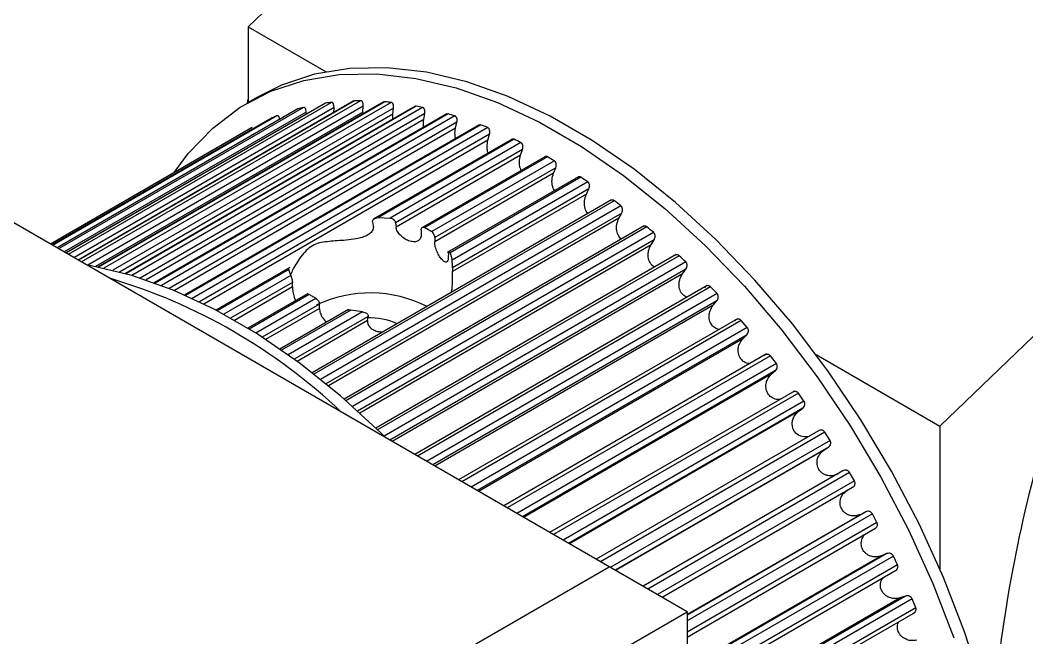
# Model space of a CAD drawing. Header units: millimetres. Extents: x 228 to 8791, y 273 to 5008.
# Drawn here: x 1267 to 1330.9, y 992.1 to 1031.3 of the extents above; entities that cross this region are included whole.
import ezdxf

# ---------------------------------------------------------------- set-up
doc = ezdxf.new("R2010")
doc.units = ezdxf.units.MM

msp = doc.modelspace()

# ---------------------------------------------------------------- linework, layer by layer
at = {"color": 7, "linetype": 'Continuous', "lineweight": 25}
for p, q in [((1281.51, 1030.865), (1321.833, 1069.532)), ((1325.351, 1005.556), (1353.701, 1032.743)), ((1281.51, 1030.865), (1286.451, 1028.013)), ((1281.51, 1030.865), (1281.51, 1026.063)), ((1282.142, 1026.427), (1281.47, 1026.04)), ((1285.005, 1025.749), (1269.482, 1016.787)), ((1286.384, 1026.018), (1269.938, 1016.524)), ((1286.404, 1026.021), (1269.946, 1016.52)), ((1286.777, 1026.069), (1270.09, 1016.436)), ((1288.211, 1026.168), (1270.722, 1016.071)), ((1288.245, 1026.171), (1270.736, 1016.063)), ((1288.635, 1026.176), (1270.927, 1015.953)), ((1288.798, 1025.828), (1271.339, 1015.75)), ((1290.114, 1026.104), (1271.976, 1015.633)), ((1290.163, 1026.107), (1272.009, 1015.627)), ((1290.568, 1026.067), (1272.357, 1015.554)), ((1292.081, 1025.827), (1273.707, 1015.22)), ((1292.146, 1025.828), (1273.75, 1015.208)), ((1281.462, 1026.035), (1281.51, 1026.266)), ((1288.765, 1025.442), (1288.798, 1025.828)), ((1283.33, 1025.216), (1269.106, 1017.005)), ((1284.645, 1025.657), (1269.382, 1016.845)), ((1284.651, 1025.656), (1269.385, 1016.843)), ((1285.179, 1025.448), (1269.829, 1016.587)), ((1286.947, 1025.745), (1270.456, 1016.225)), ((1288.765, 1025.442), (1271.824, 1015.663)), ((1290.722, 1025.699), (1272.923, 1015.424)), ((1290.672, 1025.314), (1273.353, 1015.316)), ((1292.563, 1025.744), (1274.124, 1015.1)), ((1292.706, 1025.357), (1274.654, 1014.936)), ((1294.101, 1025.339), (1275.551, 1014.631)), ((1294.182, 1025.337), (1275.603, 1014.611)), ((1294.607, 1025.209), (1275.997, 1014.465)), ((1285.179, 1025.322), (1285.179, 1025.448)), ((1286.933, 1025.43), (1286.947, 1025.745)), ((1290.671, 1025.013), (1290.672, 1025.314)), ((1290.672, 1025.314), (1290.722, 1025.699)), ((1292.639, 1024.975), (1292.706, 1025.357)), ((1281.762, 1024.474), (1268.964, 1017.086)), ((1283.004, 1025.085), (1269.056, 1017.033)), ((1282.997, 1025.08), (1269.057, 1017.033)), ((1292.639, 1024.975), (1275.032, 1014.811)), ((1294.739, 1024.805), (1276.493, 1014.272)), ((1296.16, 1024.644), (1277.476, 1013.857)), ((1296.258, 1024.635), (1277.539, 1013.829)), ((1294.654, 1024.428), (1294.739, 1024.805)), ((1281.608, 1024.387), (1268.963, 1017.087)), ((1294.654, 1024.428), (1276.825, 1014.136)), ((1296.69, 1024.465), (1277.947, 1013.645)), ((1296.808, 1024.047), (1278.411, 1013.426)), ((1296.705, 1023.676), (1296.808, 1024.047)), ((1296.705, 1023.676), (1278.702, 1013.284)), ((1298.247, 1023.744), (1289.437, 1018.658)), ((1298.361, 1023.729), (1289.756, 1018.761)), ((1298.797, 1023.516), (1290.501, 1018.727)), ((1298.901, 1023.085), (1290.854, 1018.44)), ((1298.778, 1022.724), (1290.876, 1018.162)), ((1300.348, 1022.646), (1292.518, 1018.126)), ((1300.478, 1022.622), (1292.705, 1018.135)), ((1298.778, 1022.724), (1298.901, 1023.085)), ((1300.916, 1022.369), (1293.143, 1017.882)), ((1301.003, 1021.928), (1293.334, 1017.501)), ((1300.862, 1021.577), (1301.003, 1021.928)), ((1300.862, 1021.577), (1293.331, 1017.229)), ((1302.45, 1021.357), (1294.117, 1016.547)), ((1302.597, 1021.323), (1294.301, 1016.534)), ((1303.034, 1021.031), (1294.429, 1016.064)), ((1302.944, 1020.242), (1294.45, 1015.339)), ((1303.103, 1020.582), (1294.451, 1015.587)), ((1302.944, 1020.242), (1303.103, 1020.582)), ((1304.541, 1019.884), (1285.56, 1008.927)), ((1304.704, 1019.838), (1285.663, 1008.846)), ((1305.137, 1019.509), (1286.085, 1008.511)), ((1309.335, 993.781), (1266.087, 1018.747)), ((1305.188, 1019.054), (1286.435, 1008.228)), ((1305.01, 1018.728), (1286.595, 1008.097)), ((1289.756, 1018.761), (1290.501, 1018.727)), ((1305.01, 1018.728), (1305.188, 1019.054)), ((1306.607, 1018.237), (1287.587, 1007.257)), ((1306.787, 1018.178), (1287.7, 1007.159)), ((1289.393, 1018.507), (1289.436, 1018.233)), ((1290.854, 1018.44), (1290.876, 1018.162)), ((1307.212, 1017.814), (1288.118, 1006.791)), ((1292.476, 1017.996), (1292.48, 1017.72)), ((1293.334, 1017.501), (1293.331, 1017.229)), ((1307.244, 1017.355), (1288.44, 1006.5)), ((1307.047, 1017.044), (1288.573, 1006.38)), ((1307.047, 1017.044), (1307.244, 1017.355)), ((1308.636, 1016.425), (1289.587, 1005.429)), ((1308.832, 1016.352), (1289.708, 1005.312)), ((1294.201, 1016.508), (1294.193, 1016.247)), ((1294.301, 1016.534), (1294.429, 1016.064)), ((1284.134, 1015.597), (1279.459, 1012.898)), ((1309.248, 1015.955), (1290.118, 1004.912)), ((1294.451, 1015.587), (1294.45, 1015.339)), ((1284.078, 1015.483), (1279.533, 1012.859)), ((1284.205, 1015.093), (1279.95, 1012.636)), ((1284.205, 1015.093), (1284.078, 1015.483)), ((1309.259, 1015.496), (1290.489, 1004.66)), ((1309.044, 1015.201), (1290.637, 1004.575)), ((1309.044, 1015.201), (1309.259, 1015.496)), ((1284.306, 1014.66), (1280.383, 1012.396)), ((1284.313, 1014.373), (1280.637, 1012.251)), ((1284.313, 1014.373), (1284.306, 1014.66)), ((1310.615, 1014.461), (1292.063, 1003.751)), ((1310.826, 1014.372), (1292.246, 1003.646)), ((1285.255, 1013.933), (1281.479, 1011.754)), ((1285.364, 1013.897), (1281.563, 1011.703)), ((1285.802, 1013.644), (1281.985, 1011.441)), ((1311.231, 1013.945), (1292.818, 1003.316)), ((1286.031, 1013.285), (1282.39, 1011.183)), ((1286.027, 1013.012), (1282.61, 1011.04)), ((1286.027, 1013.012), (1286.031, 1013.285)), ((1311.22, 1013.486), (1293.21, 1003.089)), ((1310.988, 1013.21), (1293.334, 1003.018)), ((1310.988, 1013.21), (1311.22, 1013.486)), ((1287.858, 1012.933), (1283.518, 1010.428)), ((1288.005, 1012.899), (1283.612, 1010.363)), ((1288.751, 1012.786), (1284.036, 1010.064)), ((1289.114, 1012.505), (1284.413, 1009.792)), ((1288.751, 1012.786), (1288.005, 1012.899)), ((1289.07, 1012.233), (1289.114, 1012.505)), ((1312.532, 1012.355), (1294.846, 1002.145)), ((1289.07, 1012.233), (1284.602, 1009.653)), ((1312.759, 1012.249), (1295.051, 1002.027)), ((1313.149, 1011.795), (1295.64, 1001.687)), ((1313.149, 1011.795), (1312.759, 1012.249)), ((1313.116, 1011.34), (1296.017, 1001.469)), ((1312.867, 1011.082), (1296.116, 1001.412)), ((1312.867, 1011.082), (1313.116, 1011.34)), ((1314.375, 1010.122), (1297.702, 1000.496)), ((1314.617, 1009.998), (1297.93, 1000.365)), ((1314.99, 1009.518), (1314.617, 1009.998)), ((1317.511, 1010.082), (1325.351, 1005.556)), ((1314.99, 1009.518), (1298.532, 1000.017)), ((1314.934, 1009.07), (1298.892, 999.809)), ((1314.669, 1008.832), (1298.966, 999.767)), ((1314.669, 1008.832), (1314.934, 1009.07)), ((1316.134, 1007.774), (1300.615, 998.815)), ((1316.389, 1007.632), (1300.865, 998.67)), ((1316.743, 1007.13), (1316.389, 1007.632)), ((1316.743, 1007.13), (1301.477, 998.317)), ((1316.664, 1006.69), (1301.819, 998.12)), ((1316.384, 1006.473), (1316.664, 1006.69)), ((1316.384, 1006.473), (1301.866, 998.093)), ((1325.351, 1005.556), (1325.351, 996.503)), ((1317.666, 1005.251), (1303.566, 997.111)), ((1318.064, 1005.164), (1303.84, 996.953)), ((1318.397, 1004.644), (1318.064, 1005.164)), ((1318.397, 1004.644), (1304.457, 996.597)), ((1318.294, 1004.214), (1304.778, 996.412)), ((1318, 1004.02), (1318.294, 1004.214)), ((1318, 1004.02), (1304.799, 996.399)), ((1319.208, 1002.711), (1306.537, 995.396)), ((1319.633, 1002.612), (1306.835, 995.224)), ((1319.942, 1002.076), (1319.633, 1002.612)), ((1319.942, 1002.076), (1307.454, 994.867)), ((1319.816, 1001.659), (1307.752, 994.695)), ((1320.661, 1000.116), (1309.335, 993.577)), ((1321.084, 999.99), (1309.335, 993.207)), ((1320.345, 999.958), (1309.335, 993.602)), ((1320.661, 1000.116), (1320.345, 999.958)), ((1321.369, 999.441), (1321.084, 999.99)), ((1321.369, 999.441), (1309.335, 992.495)), ((1309.335, 992.178), (1321.244, 999.053)), ((1321.989, 997.466), (1309.335, 990.161)), ((1321.662, 997.331), (1309.335, 990.215)), ((1322.41, 997.314), (1309.335, 989.766)), ((1321.989, 997.466), (1321.662, 997.331)), ((1322.667, 996.757), (1322.41, 997.314)), ((973.283, 805.497), (1304.385, 996.638)), ((1322.667, 996.757), (1309.335, 989.06)), ((1309.335, 988.771), (1322.661, 996.464)), ((1323.185, 994.778), (1309.335, 986.782)), ((1322.848, 994.667), (1309.335, 986.867)), ((1323.602, 994.602), (1309.335, 986.366)), ((1323.185, 994.778), (1322.848, 994.667)), ((1323.831, 994.039), (1323.602, 994.602)), ((1323.831, 994.039), (1309.335, 985.671)), ((978.232, 802.639), (1309.335, 993.781)), ((1309.335, 993.781), (1309.335, 930.907)), ((1309.335, 985.408), (1323.815, 993.767))]:
    msp.add_line(p, q, dxfattribs=at)
at = {"color": 7, "linetype": 'Continuous', "lineweight": 25, "flags": 128}
for points in [[(1276.816, 1021.621), (1277.705, 1022.818), (1279.253, 1024.435), (1281.002, 1025.756), (1282.935, 1026.769), (1285.033, 1027.463), (1287.28, 1027.833), (1289.653, 1027.876), (1292.132, 1027.591), (1294.694, 1026.981), (1297.316, 1026.051), (1299.974, 1024.809), (1302.645, 1023.268), (1305.303, 1021.44), (1307.925, 1019.343), (1310.487, 1016.995), (1312.966, 1014.418), (1315.339, 1011.635), (1317.585, 1008.671), (1319.684, 1005.553), (1321.617, 1002.31), (1323.366, 998.97), (1324.914, 995.564), (1326.25, 992.123)], [(1328.031, 989.066), (1326.921, 992.511), (1325.586, 995.952), (1324.037, 999.358), (1322.289, 1002.698), (1320.356, 1005.941), (1318.257, 1009.059), (1316.011, 1012.023), (1313.637, 1014.806), (1311.159, 1017.383), (1308.596, 1019.731), (1305.974, 1021.828), (1303.316, 1023.655), (1300.646, 1025.197), (1297.988, 1026.438), (1295.366, 1027.368), (1292.804, 1027.979), (1290.325, 1028.264), (1287.952, 1028.221), (1285.705, 1027.851), (1283.606, 1027.156), (1282.142, 1026.427)], [(1290.248, 1004.784), (1289.91, 1005.116), (1287.348, 1007.464), (1284.726, 1009.561), (1282.068, 1011.389), (1279.398, 1012.93), (1276.739, 1014.172), (1274.117, 1015.102), (1271.555, 1015.712), (1271.258, 1015.763)], [(1317.092, 1004.92), (1316.996, 1004.878), (1316.728, 1004.866), (1316.546, 1004.908), (1316.386, 1004.985), (1316.251, 1005.09), (1316.145, 1005.215), (1316.066, 1005.362), (1316.016, 1005.53), (1316, 1005.715), (1316.023, 1005.908), (1316.124, 1006.171), (1316.384, 1006.473), (1316.384, 1006.473)]]:
    msp.add_lwpolyline(points, dxfattribs=at)
at = {"color": 7, "linetype": 'Continuous', "lineweight": 25}
for centre, radius, start, end in [((1288.29, 1012.475), 13.674, 103.89815, 105.43233), ((1288.512, 1011.307), 14.864, 96.70117, 98.15232), ((1288.624, 1009.634), 16.542, 89.95994, 91.31123), ((1288.523, 1007.47), 18.709, 83.72549, 84.97029), ((1288.124, 1004.853), 21.357, 78.00557, 79.14521), ((1288.071, 1013.15), 12.964, 111.44842, 113.03806), ((1287.364, 1001.843), 24.463, 72.77742, 73.81845), ((1287.972, 1013.363), 12.729, 119.2008, 119.9973), ((1286.208, 998.52), 27.983, 68.00027, 68.95205), ((1284.646, 994.978), 31.854, 63.62493, 64.49795), ((1282.703, 991.325), 35.993, 59.60032, 60.40505), ((1280.428, 987.671), 40.297, 55.87718, 56.62354), ((1277.9, 984.13), 44.649, 52.40996, 53.10699), ((1275.22, 980.806), 48.92, 49.15746, 49.81332), ((1272.504, 977.795), 52.975, 46.08285, 46.70479), ((1262.45, 980.173), 36.231, 46.47422, 73.53116), ((1269.88, 975.177), 56.681, 43.15321, 43.74773), ((1289.246, 1006.005), 7.982, 63.2207, 115.22863), ((1289.273, 1008.535), 3.875, 64.5026, 93.02851), ((1415.257, 980.389), 86.789, 164.29401, 175.91009)]:
    msp.add_arc(centre, radius, start, end, dxfattribs=at)
for points, knots in [([(1285.179, 1025.448), (1285.176, 1025.496), (1285.17, 1025.581), (1285.137, 1025.667), (1285.103, 1025.715), (1285.071, 1025.741), (1285.039, 1025.753), (1285.016, 1025.75), (1285.005, 1025.749)], [0, 0, 0, 0, 0.290699, 0.50771, 0.643157, 0.769606, 0.888123, 1, 1, 1, 1]), ([(1286.947, 1025.745), (1286.945, 1025.794), (1286.942, 1025.879), (1286.911, 1025.97), (1286.878, 1026.023), (1286.846, 1026.053), (1286.812, 1026.07), (1286.789, 1026.069), (1286.777, 1026.069)], [0, 0, 0, 0, 0.290699, 0.50771, 0.643157, 0.769606, 0.888123, 1, 1, 1, 1]), ([(1288.798, 1025.828), (1288.798, 1025.878), (1288.799, 1025.964), (1288.77, 1026.06), (1288.738, 1026.117), (1288.706, 1026.151), (1288.672, 1026.172), (1288.647, 1026.174), (1288.635, 1026.176)], [0, 0, 0, 0, 0.290699, 0.50771, 0.643157, 0.769606, 0.888123, 1, 1, 1, 1]), ([(1290.722, 1025.699), (1290.724, 1025.749), (1290.729, 1025.836), (1290.703, 1025.935), (1290.672, 1025.996), (1290.64, 1026.034), (1290.605, 1026.059), (1290.58, 1026.064), (1290.568, 1026.067)], [0, 0, 0, 0, 0.290699, 0.50771, 0.643157, 0.769606, 0.888123, 1, 1, 1, 1]), ([(1283.507, 1024.941), (1283.502, 1024.988), (1283.493, 1025.07), (1283.458, 1025.152), (1283.424, 1025.195), (1283.393, 1025.217), (1283.361, 1025.225), (1283.34, 1025.219), (1283.33, 1025.216)], [0, 0, 0, 0, 0.290699, 0.50771, 0.643157, 0.769606, 0.888123, 1, 1, 1, 1]), ([(1292.706, 1025.357), (1292.711, 1025.407), (1292.719, 1025.494), (1292.697, 1025.597), (1292.667, 1025.661), (1292.636, 1025.703), (1292.601, 1025.732), (1292.575, 1025.74), (1292.563, 1025.744)], [0, 0, 0, 0, 0.290699, 0.50771, 0.643157, 0.769606, 0.888123, 1, 1, 1, 1]), ([(1294.739, 1024.805), (1294.746, 1024.855), (1294.759, 1024.941), (1294.74, 1025.047), (1294.712, 1025.115), (1294.681, 1025.16), (1294.647, 1025.193), (1294.62, 1025.204), (1294.607, 1025.209)], [0, 0, 0, 0, 0.290699, 0.50771, 0.643157, 0.769606, 0.888123, 1, 1, 1, 1]), ([(1292.632, 1024.492), (1292.628, 1024.512), (1292.595, 1024.663), (1292.618, 1024.83), (1292.639, 1024.975)], [0, 0, 0, 0, 0.133493, 1, 1, 1, 1]), ([(1294.654, 1023.774), (1294.638, 1023.85), (1294.595, 1024.06), (1294.631, 1024.285), (1294.654, 1024.428)], [0, 0, 0, 0, 0.360139, 1, 1, 1, 1]), ([(1296.808, 1024.047), (1296.818, 1024.095), (1296.834, 1024.181), (1296.819, 1024.289), (1296.793, 1024.36), (1296.764, 1024.408), (1296.729, 1024.445), (1296.703, 1024.458), (1296.69, 1024.465)], [0, 0, 0, 0, 0.290699, 0.50771, 0.643157, 0.769606, 0.888123, 1, 1, 1, 1]), ([(1296.718, 1022.861), (1296.706, 1022.894), (1296.661, 1023.013), (1296.633, 1023.295), (1296.678, 1023.535), (1296.705, 1023.676)], [0, 0, 0, 0, 0.131874, 0.488951, 1, 1, 1, 1]), ([(1298.361, 1023.729), (1298.347, 1023.734), (1298.319, 1023.744), (1298.271, 1023.745), (1298.24, 1023.734), (1298.224, 1023.729)], [0, 0, 0, 0, 0.312852, 0.644978, 1, 1, 1, 1]), ([(1298.901, 1023.085), (1298.912, 1023.134), (1298.933, 1023.218), (1298.922, 1023.328), (1298.899, 1023.401), (1298.871, 1023.453), (1298.837, 1023.492), (1298.81, 1023.508), (1298.797, 1023.516)], [0, 0, 0, 0, 0.290699, 0.50771, 0.643157, 0.769606, 0.888123, 1, 1, 1, 1]), ([(1298.815, 1021.761), (1298.803, 1021.783), (1298.762, 1021.856), (1298.713, 1022.037), (1298.686, 1022.346), (1298.744, 1022.583), (1298.778, 1022.724)], [0, 0, 0, 0, 0.079887, 0.27779, 0.571525, 1, 1, 1, 1]), ([(1300.478, 1022.622), (1300.464, 1022.629), (1300.436, 1022.642), (1300.387, 1022.646), (1300.339, 1022.638), (1300.309, 1022.622), (1300.294, 1022.614)], [0, 0, 0, 0, 0.236534, 0.487641, 0.756058, 1, 1, 1, 1]), ([(1301.003, 1021.928), (1301.017, 1021.975), (1301.042, 1022.057), (1301.036, 1022.168), (1301.015, 1022.245), (1300.989, 1022.299), (1300.956, 1022.342), (1300.929, 1022.36), (1300.916, 1022.369)], [0, 0, 0, 0, 0.288251, 0.509199, 0.642637, 0.769229, 0.887917, 1, 1, 1, 1]), ([(1300.931, 1020.48), (1300.92, 1020.493), (1300.876, 1020.549), (1300.82, 1020.679), (1300.764, 1020.893), (1300.752, 1021.207), (1300.821, 1021.439), (1300.862, 1021.577)], [0, 0, 0, 0, 0.047477, 0.207362, 0.378246, 0.630519, 1, 1, 1, 1]), ([(1302.597, 1021.323), (1302.583, 1021.33), (1302.555, 1021.346), (1302.505, 1021.354), (1302.455, 1021.351), (1302.422, 1021.337), (1302.406, 1021.33)], [0, 0, 0, 0, 0.233641, 0.481677, 0.746811, 1, 1, 1, 1]), ([(1303.103, 1020.582), (1303.119, 1020.626), (1303.149, 1020.707), (1303.147, 1020.818), (1303.129, 1020.898), (1303.105, 1020.953), (1303.073, 1021), (1303.047, 1021.021), (1303.034, 1021.031)], [0, 0, 0, 0, 0.279005, 0.513975, 0.640247, 0.76748, 0.886956, 1, 1, 1, 1]), ([(1303.052, 1019.025), (1303.044, 1019.032), (1302.997, 1019.074), (1302.931, 1019.181), (1302.859, 1019.346), (1302.813, 1019.567), (1302.814, 1019.882), (1302.895, 1020.108), (1302.944, 1020.242)], [0, 0, 0, 0, 0.028784, 0.161134, 0.301941, 0.452435, 0.674606, 1, 1, 1, 1]), ([(1304.704, 1019.838), (1304.69, 1019.847), (1304.662, 1019.865), (1304.612, 1019.878), (1304.558, 1019.878), (1304.522, 1019.866), (1304.504, 1019.86)], [0, 0, 0, 0, 0.226559, 0.467077, 0.724174, 1, 1, 1, 1]), ([(1305.188, 1019.054), (1305.207, 1019.098), (1305.235, 1019.163), (1305.242, 1019.259), (1305.234, 1019.346), (1305.205, 1019.44), (1305.158, 1019.488), (1305.137, 1019.509)], [0, 0, 0, 0, 0.284597, 0.429372, 0.563312, 0.799496, 1, 1, 1, 1]), ([(1289.393, 1018.507), (1289.392, 1018.523), (1289.39, 1018.558), (1289.411, 1018.609), (1289.448, 1018.658), (1289.509, 1018.703), (1289.611, 1018.75), (1289.7, 1018.757), (1289.756, 1018.761)], [0, 0, 0, 0, 0.109822, 0.22767, 0.357166, 0.501057, 0.69007, 1, 1, 1, 1]), ([(1290.854, 1018.44), (1290.852, 1018.457), (1290.846, 1018.491), (1290.822, 1018.541), (1290.785, 1018.589), (1290.722, 1018.646), (1290.627, 1018.705), (1290.543, 1018.72), (1290.501, 1018.727)], [0, 0, 0, 0, 0.120049, 0.237962, 0.36031, 0.493006, 0.747889, 1, 1, 1, 1]), ([(1305.169, 1017.407), (1305.161, 1017.411), (1305.112, 1017.44), (1305.037, 1017.527), (1304.947, 1017.667), (1304.884, 1017.84), (1304.846, 1018.064), (1304.861, 1018.379), (1304.954, 1018.598), (1305.01, 1018.728)], [0, 0, 0, 0, 0.019292, 0.131414, 0.249778, 0.375706, 0.510297, 0.708991, 1, 1, 1, 1]), ([(1289.436, 1018.233), (1289.439, 1018.191), (1289.444, 1018.108), (1289.393, 1017.948), (1289.263, 1017.773), (1289.02, 1017.616), (1288.663, 1017.481), (1288.157, 1017.378), (1287.381, 1017.303), (1286.484, 1017.261), (1285.544, 1017.08), (1284.806, 1016.296), (1284.38, 1015.584), (1284.237, 1015.242), (1284.192, 1015.134)], [0, 0, 0, 0, 0.019583, 0.039081, 0.078065, 0.114571, 0.156226, 0.226391, 0.311474, 0.465887, 0.62034, 0.77496, 0.928651, 1, 1, 1, 1]), ([(1292.48, 1017.72), (1292.473, 1017.629), (1292.461, 1017.492), (1292.372, 1017.365), (1292.254, 1017.27), (1292.053, 1017.211), (1291.757, 1017.26), (1291.445, 1017.395), (1291.166, 1017.613), (1290.982, 1017.833), (1290.897, 1018.023), (1290.883, 1018.115), (1290.876, 1018.162)], [0, 0, 0, 0, 0.125171, 0.186681, 0.25081, 0.375248, 0.500826, 0.624154, 0.751482, 0.879247, 0.939199, 1, 1, 1, 1]), ([(1292.476, 1017.996), (1292.478, 1018.025), (1292.482, 1018.069), (1292.51, 1018.115), (1292.549, 1018.15), (1292.615, 1018.167), (1292.675, 1018.146), (1292.705, 1018.135)], [0, 0, 0, 0, 0.225429, 0.356872, 0.500526, 0.750239, 1, 1, 1, 1]), ([(1292.705, 1018.135), (1292.79, 1018.09), (1292.942, 1018.01), (1293.081, 1017.921), (1293.143, 1017.882)], [0, 0, 0, 0, 0.559946, 1, 1, 1, 1]), ([(1306.787, 1018.178), (1306.773, 1018.188), (1306.745, 1018.209), (1306.695, 1018.225), (1306.639, 1018.23), (1306.603, 1018.221), (1306.583, 1018.216)], [0, 0, 0, 0, 0.226559, 0.467077, 0.724174, 1, 1, 1, 1]), ([(1293.334, 1017.501), (1293.334, 1017.517), (1293.333, 1017.549), (1293.318, 1017.622), (1293.282, 1017.715), (1293.23, 1017.8), (1293.181, 1017.854), (1293.156, 1017.872), (1293.143, 1017.882)], [0, 0, 0, 0, 0.123892, 0.245174, 0.499767, 0.754451, 0.875916, 1, 1, 1, 1]), ([(1307.244, 1017.355), (1307.264, 1017.395), (1307.296, 1017.456), (1307.308, 1017.55), (1307.306, 1017.619), (1307.294, 1017.682), (1307.273, 1017.736), (1307.246, 1017.781), (1307.223, 1017.803), (1307.212, 1017.814)], [0, 0, 0, 0, 0.271588, 0.41796, 0.55354, 0.67882, 0.794424, 0.901147, 1, 1, 1, 1]), ([(1294.193, 1016.247), (1294.191, 1016.206), (1294.187, 1016.123), (1294.158, 1015.999), (1294.091, 1015.924), (1293.973, 1015.936), (1293.816, 1016.071), (1293.639, 1016.295), (1293.502, 1016.55), (1293.415, 1016.762), (1293.346, 1016.981), (1293.337, 1017.129), (1293.331, 1017.229)], [0, 0, 0, 0, 0.06076, 0.120686, 0.24843, 0.375647, 0.498997, 0.624482, 0.74891, 0.813129, 0.874711, 1, 1, 1, 1]), ([(1307.267, 1015.635), (1307.261, 1015.637), (1307.21, 1015.656), (1307.125, 1015.725), (1307.019, 1015.841), (1306.936, 1015.991), (1306.878, 1016.168), (1306.85, 1016.394), (1306.88, 1016.708), (1306.985, 1016.919), (1307.047, 1017.044)], [0, 0, 0, 0, 0.012111, 0.113279, 0.214655, 0.321676, 0.435536, 0.557228, 0.73688, 1, 1, 1, 1]), ([(1294.201, 1016.508), (1294.202, 1016.532), (1294.205, 1016.583), (1294.226, 1016.618), (1294.254, 1016.611), (1294.281, 1016.578), (1294.295, 1016.549), (1294.301, 1016.534)], [0, 0, 0, 0, 0.197166, 0.426576, 0.692712, 0.841237, 1, 1, 1, 1]), ([(1308.832, 1016.352), (1308.818, 1016.363), (1308.79, 1016.386), (1308.74, 1016.406), (1308.684, 1016.416), (1308.646, 1016.41), (1308.627, 1016.407)], [0, 0, 0, 0, 0.226559, 0.467077, 0.724174, 1, 1, 1, 1]), ([(1284.078, 1015.483), (1284.072, 1015.507), (1284.064, 1015.546), (1284.06, 1015.559), (1284.059, 1015.552), (1284.059, 1015.55)], [0, 0, 0, 0, 0.576448, 0.928069, 1, 1, 1, 1]), ([(1294.451, 1015.587), (1294.451, 1015.605), (1294.451, 1015.641), (1294.451, 1015.707), (1294.45, 1015.776), (1294.447, 1015.864), (1294.441, 1015.97), (1294.433, 1016.031), (1294.429, 1016.064)], [0, 0, 0, 0, 0.12393, 0.247422, 0.370628, 0.500053, 0.739362, 1, 1, 1, 1]), ([(1309.259, 1015.496), (1309.28, 1015.532), (1309.315, 1015.589), (1309.333, 1015.68), (1309.335, 1015.75), (1309.326, 1015.814), (1309.307, 1015.871), (1309.282, 1015.919), (1309.259, 1015.944), (1309.248, 1015.955)], [0, 0, 0, 0, 0.260365, 0.408353, 0.545607, 0.672649, 0.790136, 0.898903, 1, 1, 1, 1]), ([(1284.205, 1015.093), (1284.216, 1015.067), (1284.237, 1015.016), (1284.265, 1014.919), (1284.284, 1014.837), (1284.296, 1014.774), (1284.303, 1014.714), (1284.305, 1014.678), (1284.306, 1014.66)], [0, 0, 0, 0, 0.252539, 0.506825, 0.639161, 0.761399, 0.87949, 1, 1, 1, 1]), ([(1294.383, 1014.02), (1294.399, 1014.084), (1294.434, 1014.219), (1294.45, 1014.481), (1294.455, 1014.775), (1294.452, 1015.027), (1294.45, 1015.219), (1294.45, 1015.299), (1294.45, 1015.339)], [0, 0, 0, 0, 0.193768, 0.40864, 0.597411, 0.798412, 0.898951, 1, 1, 1, 1]), ([(1309.331, 1013.72), (1309.33, 1013.72), (1309.279, 1013.73), (1309.185, 1013.783), (1309.061, 1013.877), (1308.959, 1014.005), (1308.881, 1014.16), (1308.832, 1014.341), (1308.813, 1014.569), (1308.858, 1014.88), (1308.975, 1015.081), (1309.044, 1015.201)], [0, 0, 0, 0, 0.001806, 0.099255, 0.191499, 0.283933, 0.381513, 0.485329, 0.596286, 0.76009, 1, 1, 1, 1]), ([(1284.313, 1014.373), (1284.315, 1014.324), (1284.32, 1014.226), (1284.349, 1014.004), (1284.405, 1013.744), (1284.478, 1013.573), (1284.508, 1013.502)], [0, 0, 0, 0, 0.178651, 0.354852, 0.730455, 1, 1, 1, 1]), ([(1310.826, 1014.372), (1310.813, 1014.384), (1310.786, 1014.409), (1310.736, 1014.433), (1310.68, 1014.446), (1310.608, 1014.444), (1310.514, 1014.413), (1310.459, 1014.356), (1310.427, 1014.324)], [0, 0, 0, 0, 0.111503, 0.229876, 0.356408, 0.492158, 0.709703, 1, 1, 1, 1]), ([(1285.364, 1013.897), (1285.338, 1013.91), (1285.285, 1013.938), (1285.245, 1013.924), (1285.226, 1013.917)], [0, 0, 0, 0, 0.499794, 1, 1, 1, 1]), ([(1285.802, 1013.644), (1285.717, 1013.69), (1285.564, 1013.771), (1285.425, 1013.859), (1285.364, 1013.897)], [0, 0, 0, 0, 0.559946, 1, 1, 1, 1]), ([(1285.802, 1013.644), (1285.816, 1013.636), (1285.845, 1013.619), (1285.902, 1013.57), (1285.965, 1013.491), (1286.011, 1013.403), (1286.029, 1013.333), (1286.03, 1013.301), (1286.031, 1013.285)], [0, 0, 0, 0, 0.124069, 0.245531, 0.50023, 0.754792, 0.876082, 1, 1, 1, 1]), ([(1311.22, 1013.486), (1311.244, 1013.521), (1311.28, 1013.574), (1311.304, 1013.661), (1311.31, 1013.729), (1311.304, 1013.795), (1311.288, 1013.854), (1311.264, 1013.905), (1311.242, 1013.932), (1311.231, 1013.945)], [0, 0, 0, 0, 0.259372, 0.398975, 0.537971, 0.666786, 0.786111, 0.896819, 1, 1, 1, 1]), ([(1286.027, 1013.012), (1286.034, 1012.914), (1286.045, 1012.767), (1286.134, 1012.56), (1286.254, 1012.369), (1286.376, 1012.208), (1286.485, 1012.153), (1286.496, 1012.147)], [0, 0, 0, 0, 0.321079, 0.478862, 0.64336, 0.962561, 1, 1, 1, 1]), ([(1311.354, 1011.675), (1311.304, 1011.686), (1311.203, 1011.708), (1311.064, 1011.785), (1310.942, 1011.891), (1310.845, 1012.026), (1310.773, 1012.186), (1310.731, 1012.37), (1310.724, 1012.598), (1310.784, 1012.904), (1310.912, 1013.096), (1310.988, 1013.21)], [0, 0, 0, 0, 0.086452, 0.175637, 0.260059, 0.344655, 0.43396, 0.528972, 0.630521, 0.780434, 1, 1, 1, 1]), ([(1288.005, 1012.899), (1287.979, 1012.903), (1287.929, 1012.91), (1287.838, 1012.908), (1287.784, 1012.884), (1287.75, 1012.87)], [0, 0, 0, 0, 0.28187, 0.545562, 1, 1, 1, 1]), ([(1288.751, 1012.786), (1288.798, 1012.778), (1288.888, 1012.764), (1288.989, 1012.713), (1289.053, 1012.661), (1289.091, 1012.613), (1289.116, 1012.561), (1289.114, 1012.524), (1289.114, 1012.505)], [0, 0, 0, 0, 0.260605, 0.499924, 0.629301, 0.752569, 0.876069, 1, 1, 1, 1]), ([(1289.07, 1012.233), (1289.068, 1012.191), (1289.062, 1012.109), (1289.113, 1011.946), (1289.244, 1011.768), (1289.487, 1011.618), (1289.765, 1011.525), (1289.967, 1011.526), (1290.064, 1011.527)], [0, 0, 0, 0, 0.100927, 0.201414, 0.402331, 0.590475, 0.805158, 1, 1, 1, 1]), ([(1312.759, 1012.249), (1312.746, 1012.262), (1312.72, 1012.289), (1312.67, 1012.317), (1312.613, 1012.334), (1312.541, 1012.338), (1312.444, 1012.314), (1312.385, 1012.262), (1312.351, 1012.232)], [0, 0, 0, 0, 0.111503, 0.229876, 0.356408, 0.492158, 0.709703, 1, 1, 1, 1]), ([(1313.116, 1011.34), (1313.142, 1011.374), (1313.194, 1011.44), (1313.219, 1011.551), (1313.217, 1011.638), (1313.203, 1011.699), (1313.181, 1011.752), (1313.159, 1011.781), (1313.149, 1011.795)], [0, 0, 0, 0, 0.270521, 0.530196, 0.660846, 0.782052, 0.894726, 1, 1, 1, 1]), ([(1313.322, 1009.513), (1313.274, 1009.515), (1313.17, 1009.52), (1313.017, 1009.575), (1312.874, 1009.661), (1312.756, 1009.776), (1312.664, 1009.917), (1312.599, 1010.082), (1312.565, 1010.268), (1312.569, 1010.494), (1312.645, 1010.794), (1312.784, 1010.975), (1312.867, 1011.082)], [0, 0, 0, 0, 0.074354, 0.161483, 0.243344, 0.320832, 0.398479, 0.48045, 0.567659, 0.660867, 0.798468, 1, 1, 1, 1]), ([(1314.617, 1009.998), (1314.604, 1010.012), (1314.579, 1010.04), (1314.53, 1010.071), (1314.473, 1010.093), (1314.4, 1010.101), (1314.301, 1010.085), (1314.238, 1010.038), (1314.202, 1010.01)], [0, 0, 0, 0, 0.111503, 0.229876, 0.356408, 0.492158, 0.709703, 1, 1, 1, 1]), ([(1314.934, 1009.07), (1314.963, 1009.103), (1315.019, 1009.164), (1315.049, 1009.271), (1315.051, 1009.355), (1315.041, 1009.417), (1315.021, 1009.473), (1315, 1009.504), (1314.99, 1009.518)], [0, 0, 0, 0, 0.278172, 0.523502, 0.655667, 0.778468, 0.892853, 1, 1, 1, 1]), ([(1315.235, 1007.255), (1315.187, 1007.247), (1315.078, 1007.228), (1314.911, 1007.261), (1314.747, 1007.326), (1314.607, 1007.423), (1314.492, 1007.545), (1314.406, 1007.691), (1314.348, 1007.859), (1314.323, 1008.046), (1314.338, 1008.271), (1314.43, 1008.563), (1314.58, 1008.732), (1314.669, 1008.832)], [0, 0, 0, 0, 0.069428, 0.154505, 0.23409, 0.308862, 0.379641, 0.450565, 0.525437, 0.605095, 0.690232, 0.815918, 1, 1, 1, 1]), ([(1316.389, 1007.632), (1316.377, 1007.646), (1316.353, 1007.676), (1316.305, 1007.71), (1316.248, 1007.735), (1316.174, 1007.749), (1316.073, 1007.741), (1316.007, 1007.698), (1315.969, 1007.673)], [0, 0, 0, 0, 0.111503, 0.229876, 0.356408, 0.492158, 0.709703, 1, 1, 1, 1]), ([(1316.664, 1006.69), (1316.696, 1006.721), (1316.754, 1006.777), (1316.79, 1006.88), (1316.797, 1006.961), (1316.79, 1007.024), (1316.773, 1007.082), (1316.753, 1007.114), (1316.743, 1007.13)], [0, 0, 0, 0, 0.28383, 0.516873, 0.650531, 0.774905, 0.890988, 1, 1, 1, 1]), ([(1318.064, 1005.164), (1318.053, 1005.18), (1318.03, 1005.211), (1317.983, 1005.248), (1317.927, 1005.277), (1317.853, 1005.296), (1317.75, 1005.294), (1317.681, 1005.257), (1317.641, 1005.235)], [0, 0, 0, 0, 0.111503, 0.229876, 0.356408, 0.492158, 0.709703, 1, 1, 1, 1]), ([(1318.294, 1004.214), (1318.329, 1004.243), (1318.39, 1004.295), (1318.432, 1004.392), (1318.444, 1004.471), (1318.44, 1004.535), (1318.425, 1004.593), (1318.406, 1004.627), (1318.397, 1004.644)], [0, 0, 0, 0, 0.288389, 0.510777, 0.645693, 0.771473, 0.889153, 1, 1, 1, 1]), ([(1318.906, 1002.53), (1318.786, 1002.476), (1318.585, 1002.385), (1318.292, 1002.394), (1318.086, 1002.455), (1317.925, 1002.542), (1317.792, 1002.656), (1317.688, 1002.791), (1317.615, 1002.945), (1317.573, 1003.117), (1317.566, 1003.302), (1317.605, 1003.519), (1317.728, 1003.791), (1317.898, 1003.935), (1318, 1004.02)], [0, 0, 0, 0, 0.147747, 0.248318, 0.31704, 0.381326, 0.441724, 0.498896, 0.556186, 0.616666, 0.68101, 0.749781, 0.851306, 1, 1, 1, 1]), ([(1319.633, 1002.612), (1319.622, 1002.628), (1319.6, 1002.66), (1319.555, 1002.7), (1319.5, 1002.732), (1319.426, 1002.756), (1319.322, 1002.762), (1319.25, 1002.729), (1319.208, 1002.711)], [0, 0, 0, 0, 0.111503, 0.229876, 0.356408, 0.492158, 0.709703, 1, 1, 1, 1]), ([(1319.816, 1001.659), (1319.852, 1001.686), (1319.916, 1001.732), (1319.963, 1001.824), (1319.98, 1001.9), (1319.98, 1001.963), (1319.968, 1002.023), (1319.951, 1002.059), (1319.942, 1002.076)], [0, 0, 0, 0, 0.290695, 0.507702, 0.640942, 0.768058, 0.887305, 1, 1, 1, 1]), ([(1320.345, 999.958), (1320.221, 999.913), (1320.013, 999.837), (1319.718, 999.865), (1319.512, 999.939), (1319.354, 1000.036), (1319.226, 1000.157), (1319.128, 1000.297), (1319.062, 1000.454), (1319.028, 1000.626), (1319.032, 1000.809), (1319.082, 1001.02), (1319.22, 1001.28), (1319.4, 1001.41), (1319.508, 1001.488)], [0, 0, 0, 0, 0.147747, 0.248318, 0.31704, 0.381326, 0.441724, 0.498896, 0.556186, 0.616666, 0.68101, 0.749781, 0.851306, 1, 1, 1, 1]), ([(1321.084, 999.99), (1321.074, 1000.006), (1321.054, 1000.04), (1321.01, 1000.082), (1320.957, 1000.117), (1320.883, 1000.146), (1320.778, 1000.158), (1320.703, 1000.131), (1320.661, 1000.116)], [0, 0, 0, 0, 0.111503, 0.229876, 0.356408, 0.492158, 0.709703, 1, 1, 1, 1]), ([(1321.218, 999.04), (1321.257, 999.063), (1321.324, 999.104), (1321.376, 999.192), (1321.397, 999.265), (1321.401, 999.327), (1321.392, 999.387), (1321.376, 999.424), (1321.369, 999.441)], [0, 0, 0, 0, 0.290682, 0.507681, 0.636711, 0.764869, 0.88551, 1, 1, 1, 1]), ([(1321.662, 997.331), (1321.534, 997.295), (1321.32, 997.235), (1321.023, 997.282), (1320.819, 997.368), (1320.665, 997.474), (1320.542, 997.601), (1320.45, 997.745), (1320.392, 997.904), (1320.368, 998.076), (1320.38, 998.256), (1320.444, 998.458), (1320.538, 998.632), (1320.643, 998.703), (1320.674, 998.724)], [0, 0, 0, 0, 0.165306, 0.27783, 0.35472, 0.426646, 0.494222, 0.558189, 0.622288, 0.689955, 0.761947, 0.838891, 0.952482, 1, 1, 1, 1]), ([(1322.41, 997.314), (1322.401, 997.331), (1322.382, 997.365), (1322.34, 997.41), (1322.288, 997.448), (1322.215, 997.481), (1322.11, 997.5), (1322.033, 997.478), (1321.989, 997.466)], [0, 0, 0, 0, 0.111503, 0.229876, 0.356408, 0.492158, 0.709703, 1, 1, 1, 1]), ([(1322.494, 996.372), (1322.534, 996.393), (1322.604, 996.429), (1322.661, 996.511), (1322.686, 996.58), (1322.694, 996.64), (1322.689, 996.701), (1322.674, 996.739), (1322.667, 996.757)], [0, 0, 0, 0, 0.290675, 0.507668, 0.632271, 0.761568, 0.883668, 1, 1, 1, 1]), ([(1322.848, 994.667), (1322.717, 994.64), (1322.497, 994.595), (1322.2, 994.66), (1321.999, 994.758), (1321.849, 994.872), (1321.731, 995.005), (1321.647, 995.152), (1321.597, 995.311), (1321.581, 995.482), (1321.606, 995.657), (1321.661, 995.821), (1321.732, 995.907), (1321.765, 995.947)], [0, 0, 0, 0, 0.182848, 0.307313, 0.392362, 0.47192, 0.546668, 0.617423, 0.688324, 0.763172, 0.842803, 0.927912, 1, 1, 1, 1]), ([(1323.602, 994.602), (1323.594, 994.619), (1323.577, 994.653), (1323.537, 994.7), (1323.486, 994.74), (1323.415, 994.777), (1323.309, 994.803), (1323.23, 994.787), (1323.185, 994.778)], [0, 0, 0, 0, 0.111503, 0.229876, 0.356408, 0.492158, 0.709703, 1, 1, 1, 1]), ([(1323.634, 993.673), (1323.676, 993.691), (1323.749, 993.721), (1323.811, 993.798), (1323.84, 993.864), (1323.851, 993.922), (1323.849, 993.982), (1323.837, 994.02), (1323.831, 994.039)], [0, 0, 0, 0, 0.290668, 0.507657, 0.633699, 0.758597, 0.881922, 1, 1, 1, 1]), ([(1323.895, 991.981), (1323.762, 991.963), (1323.537, 991.933), (1323.241, 992.016), (1323.043, 992.124), (1322.899, 992.246), (1322.788, 992.383), (1322.711, 992.533), (1322.669, 992.692), (1322.664, 992.86), (1322.692, 993.021), (1322.74, 993.115), (1322.763, 993.159)], [0, 0, 0, 0, 0.200269, 0.336592, 0.429744, 0.516882, 0.598752, 0.676248, 0.753904, 0.835883, 0.923101, 1, 1, 1, 1])]:
    msp.add_open_spline(points, degree=3, knots=knots, dxfattribs=at)

doc.saveas('drawing.dxf')
